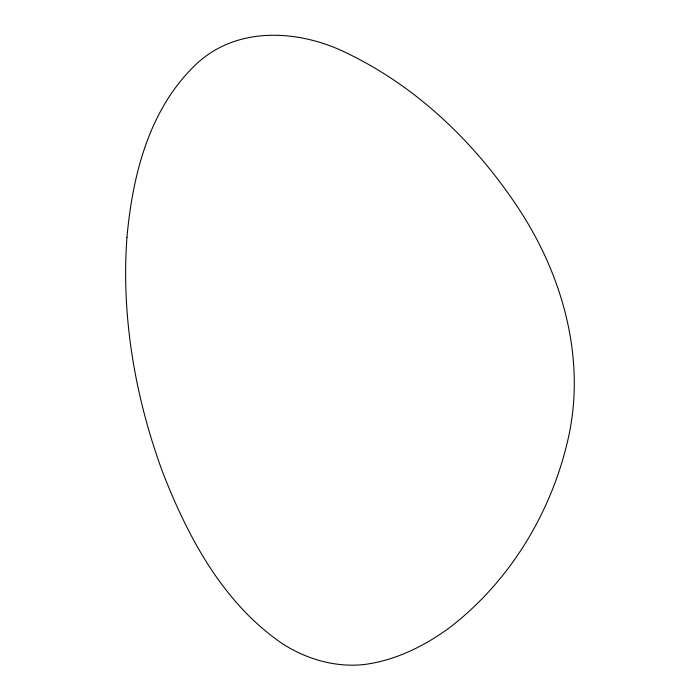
<?xml version="1.0" encoding="UTF-8"?>
<svg xmlns="http://www.w3.org/2000/svg" width="700" height="700" viewBox="0 0 700 700"><rect width="100%" height="100%" fill="white"/><g stroke="black" fill="none" stroke-linecap="round" stroke-linejoin="round"><path stroke-width="1.05" d="M126.962 237.318C121.126 316.453 134.995 396.217 162.032 470.558C187.46 536.497 222.915 603.225 282.765 643.956C306.749 659.199 335.23 667.555 363.72 664.58C394.739 660.686 423.395 646.625 448.499 628.46C508.2 583.082 549.736 515.69 567.14 443.039C586.626 363.921 564.559 280.28 521.36 212.835C478.677 146.501 420.131 88.839 348.81 54.049C299.819 29.146 235.261 24.946 193.786 66.526C148.601 111.02 132.466 176.067 126.962 237.318"/></g></svg>
